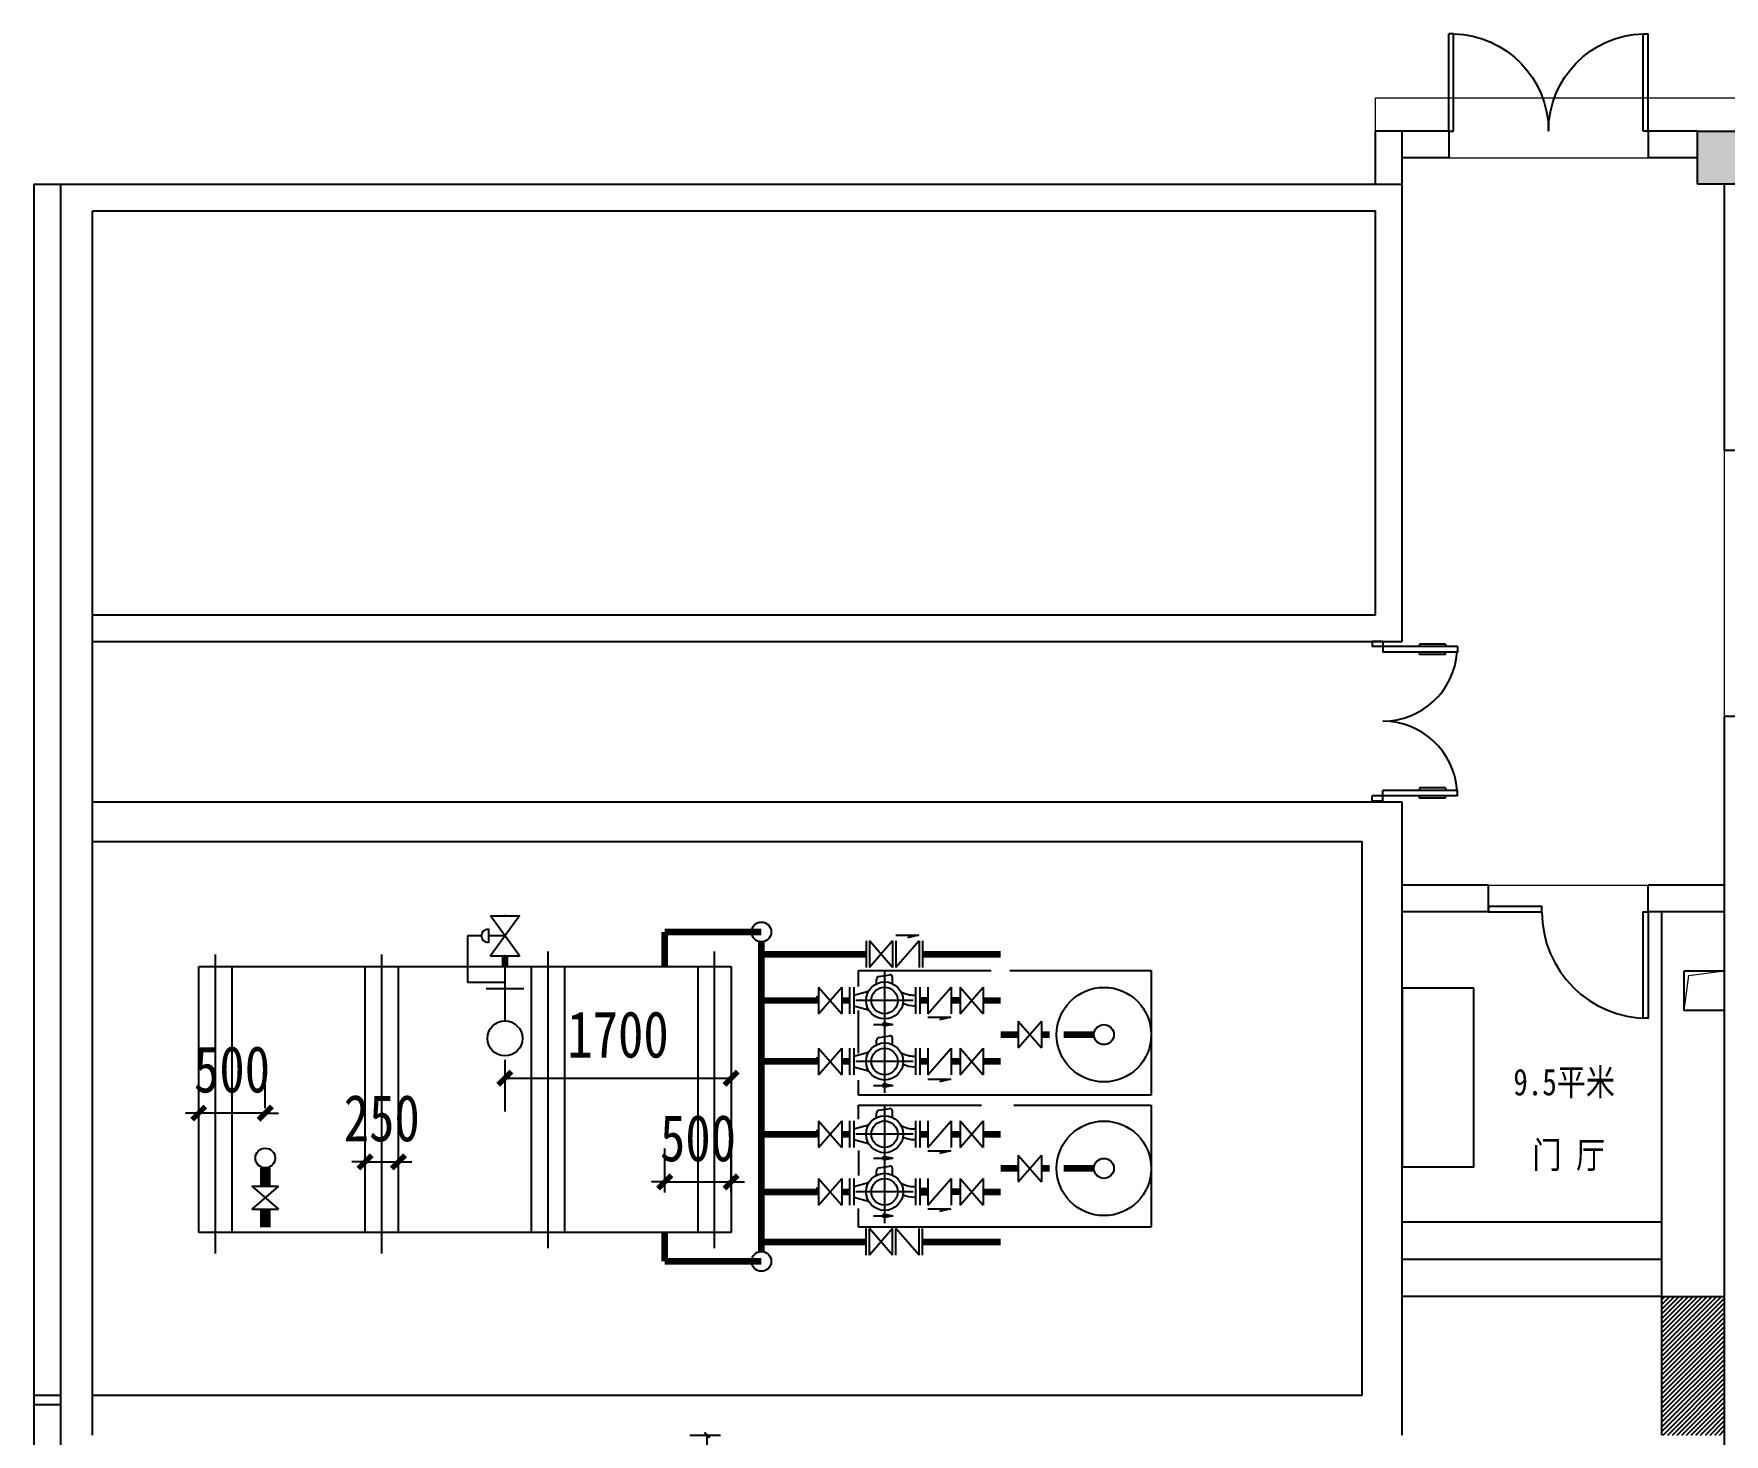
# Model space of a CAD drawing. Header units: millimetres. Extents: x 561810 to 956823, y -438984 to -391712.
# Drawn here: x 561810 to 574510, y -402237 to -391712 of the extents above; entities that cross this region are included whole.
import ezdxf

# ---------------------------------------------------------------- set-up
doc = ezdxf.new("R2010")
doc.units = ezdxf.units.MM
doc.header["$LTSCALE"] = 10
doc.header["$MEASUREMENT"] = 0
doc.linetypes.add('SDCEN9', pattern=[0.88, 0.6, -0.14, 0, -0.14])
doc.layers.get('0').update_dxf_attribs({"linetype": 'CONTINUOUS'})
doc.layers.get('DEFPOINTS').update_dxf_attribs({"color": 1, "linetype": 'CONTINUOUS'})
for name, color, linetype in [('LS19', 3, 'CONTINUOUS'), ('PUB_DIM', 3, 'CONTINUOUS'), ('PUB_HATCH', 144, 'CONTINUOUS'), ('WALL', 7, 'CONTINUOUS'), ('WINDOW', 4, 'CONTINUOUS'), ('喷淋', 6, 'CONTINUOUS'), ('填充', 8, 'CONTINUOUS'), ('排水', 3, 'CONTINUOUS'), ('消火栓', 2, 'CONTINUOUS'), ('给水', 1, 'CONTINUOUS')]:
    doc.layers.add(name, color=color, linetype=linetype)
doc.layers.add('细线', color=250, linetype='CONTINUOUS', lineweight=5)
doc.styles.add('-宋体_T3', font='simhei.ttf', dxfattribs={"width": 0.8})
doc.styles.add('12', font='', dxfattribs={"width": 0.8})
doc.styles.add('_TCH_DIM_T3', font='SIMPLEX', dxfattribs={"width": 0.705882, "bigfont": 'GBCBIG'})
doc.styles.get("Standard").update_dxf_attribs({"font": 'txt.shx', "bigfont": '@@hztxt.shx'})
doc.styles.get('12').set_extended_font_data('SimSun')
doc.dimstyles.new('_TCH_ARCH&&100', dxfattribs={"dimtxt": 297.5, "dimasz": 100, "dimexe": 250, "dimexo": 300, "dimgap": 126.25, "dimtad": 1, "dimdec": 0, "dimzin": 0, "dimdsep": 46, "dimtxsty": '_TCH_DIM_T3', "dimblk": 'ARCHTICK', "dimcen": 0.09, "dimclrt": 7, "dimazin": 0, "dimtfac": 1, "dimtdec": 0, "dimtix": 1, "dimtmove": 0, "dimatfit": 3, "dimldrblk": 'ARCHTICK', "dimfxl": 0, "dimtolj": 1, "dimtzin": 0, "dimarcsym": 0})
doc.dimstyles.new('STANDARD&&100', dxfattribs={"dimtxt": 350, "dimasz": 100, "dimexe": 250, "dimexo": 300, "dimgap": 150, "dimtad": 1, "dimdec": 0, "dimzin": 0, "dimdsep": 46, "dimtxsty": '-宋体_T3', "dimblk": 'ARCHTICK', "dimcen": 0.09, "dimadec": 0, "dimazin": 0, "dimtfac": 1, "dimtdec": 0, "dimtix": 1, "dimtmove": 2, "dimatfit": 3, "dimfxl": 0, "dimtolj": 1, "dimtzin": 0, "dimarcsym": 0})

# ---------------------------------------------------------------- blocks, each defined once
blk = doc.blocks.new('_ARCHTICK')
at = {"color": 0, "linetype": 'ByBlock', "const_width": 0.4}
blk.add_lwpolyline([(-0.5, -0.5), (0.5, 0.5)], dxfattribs=at)
blk = doc.blocks.new('*D896')
at = {"layer": 'DEFPOINTS', "color": 0}
for p in [(564549, -400190), (564299, -400576), (564549, -400576)]:
    blk.add_point(p, dxfattribs=at)
at = {"layer": '消火栓', "color": 0, "lineweight": -2}
for p, q in [((564299, -400276), (564299, -399940)), ((564549, -400276), (564549, -399940)), ((564299, -400190), (564199, -400190)), ((564299, -400190), (564549, -400190)), ((564549, -400190), (564649, -400190))]:
    blk.add_line(p, q, dxfattribs=at)
at = {"layer": '消火栓', "color": 0, "lineweight": -2, "xscale": 100, "yscale": 100, "zscale": 100}
blk.add_blockref('_ARCHTICK', (564299, -400190), dxfattribs=at)
at = {"layer": '消火栓', "color": 0, "lineweight": -2, "xscale": 100, "yscale": 100, "zscale": 100, "rotation": 180}
blk.add_blockref('_ARCHTICK', (564549, -400190), dxfattribs=at)
at = {"layer": '消火栓', "color": 0, "insert": (564424, -399863), "char_height": 350, "attachment_point": 5, "style": '-宋体_T3'}
blk.add_mtext('\\A1;250', dxfattribs=at)
blk = doc.blocks.new('$VALVE$00000300')
for p, q in [((-44, 103), (44, 103)), ((0, 0), (0, 103))]:
    blk.add_line(p, q)
blk.add_lwpolyline([(-125, 91), (-125, -91), (125, 91), (125, -91), (-125, 91)])
blk.add_arc((0, 103), 43.8, 0, 180)
for p in [(-125, 0), (125, 0)]:
    blk.add_point(p)
blk = doc.blocks.new('SB131')
at = {"layer": 'LS19'}
for p, q in [((-0.118, 0.34), (0.017, 0.367)), ((0.017, 0.313), (-0.118, 0.34)), ((0.159, 0.34), (-0.118, 0.34)), ((0.017, 0.367), (0.017, 0.313)), ((-0.5, -0.188), (-0.5, 0.188)), ((-0.438, -0.188), (-0.438, 0.188)), ((-0.438, 0.075), (-0.423, 0.075)), ((0.438, 0.075), (0.227, 0.131)), ((0.438, -0.188), (0.438, 0.188)), ((0.5, -0.188), (0.5, 0.188)), ((-0.438, -0.075), (-0.423, -0.075)), ((-0.112, -0.237), (-0.112, -0.329)), ((0.113, -0.237), (0.113, -0.304)), ((0.438, -0.075), (0.227, -0.131)), ((0.081, -0.341), (-0.069, -0.366))]:
    blk.add_line(p, q, dxfattribs=at)
at = {"layer": 'LS19', "linetype": 'SDCEN9'}
for p, q in [((0, -0.424), (0, 0.446)), ((-0.407, 0), (0.408, 0))]:
    blk.add_line(p, q, dxfattribs=at)
at = {"layer": 'LS19'}
for radius in [0.263, 0.188]:
    blk.add_circle((0, 0), radius, dxfattribs=at)
for centre, radius, start, end in [((-0.423, -0.316), 0.391, 65.2753, 89.9809), ((-0.423, -0.475), 0.4, 61.3321, 89.9745), ((-0.075, -0.329), 0.0375, 180, 279.4623), ((0.075, -0.304), 0.0375, 279.4623, 0)]:
    blk.add_arc(centre, radius, start, end, dxfattribs=at)
blk.add_solid([(-0.118, 0.34), (0.017, 0.367), (0.017, 0.313)], dxfattribs=at)
at = {"color": 3, "width": 0.8, "flags": 1}
for tag, p in [('TYPE', (-0.295, -1.06)), ('COUNT', (-0.295, -1.492))]:
    blk.add_attdef(tag, p, '', height=0.4, dxfattribs=at)
blk = doc.blocks.new('*D897')
at = {"layer": 'DEFPOINTS', "color": 0}
for p in [(565349, -399124), (567049, -399124), (567049, -399561)]:
    blk.add_point(p, dxfattribs=at)
at = {"layer": '消火栓', "color": 0, "lineweight": -2}
for p, q in [((565349, -399424), (565349, -399811)), ((567049, -399424), (567049, -399811)), ((565349, -399561), (567049, -399561))]:
    blk.add_line(p, q, dxfattribs=at)
at = {"layer": '消火栓', "color": 0, "lineweight": -2, "xscale": 100, "yscale": 100, "zscale": 100, "rotation": 180}
blk.add_blockref('_ARCHTICK', (565349, -399561), dxfattribs=at)
at = {"layer": '消火栓', "color": 0, "lineweight": -2, "xscale": 100, "yscale": 100, "zscale": 100}
blk.add_blockref('_ARCHTICK', (567049, -399561), dxfattribs=at)
at = {"layer": '消火栓', "color": 0, "insert": (566199, -399234), "char_height": 350, "attachment_point": 5, "style": '-宋体_T3'}
blk.add_mtext('\\A1;1700', dxfattribs=at)
blk = doc.blocks.new('*D947')
at = {"layer": 'DEFPOINTS', "color": 0}
for p in [(563049, -399823), (563049, -400087), (563549, -400087, 3025)]:
    blk.add_point(p, dxfattribs=at)
at = {"layer": '消火栓', "color": 0, "lineweight": -2}
for p, q in [((563049, -399787), (563049, -399573)), ((563549, -399787), (563549, -399573)), ((563049, -399823), (562949, -399823)), ((563549, -399823), (563049, -399823)), ((563549, -399823), (563649, -399823))]:
    blk.add_line(p, q, dxfattribs=at)
at = {"layer": '消火栓', "color": 0, "lineweight": -2, "xscale": 100, "yscale": 100, "zscale": 100}
blk.add_blockref('_ARCHTICK', (563049, -399823), dxfattribs=at)
at = {"layer": '消火栓', "color": 0, "lineweight": -2, "xscale": 100, "yscale": 100, "zscale": 100, "rotation": 180}
blk.add_blockref('_ARCHTICK', (563549, -399823), dxfattribs=at)
at = {"layer": '消火栓', "color": 0, "insert": (563299, -399496), "char_height": 350, "attachment_point": 5, "style": '-宋体_T3'}
blk.add_mtext('\\A1;500', dxfattribs=at)
blk = doc.blocks.new('*D948')
at = {"layer": 'DEFPOINTS', "color": 0}
for p in [(567049, -400340), (566550, -400721), (567049, -400721)]:
    blk.add_point(p, dxfattribs=at)
at = {"layer": '消火栓', "color": 0, "lineweight": -2}
for p, q in [((566550, -400421), (566550, -400090)), ((567049, -400421), (567049, -400090)), ((566550, -400340), (566450, -400340)), ((566550, -400340), (567049, -400340)), ((567049, -400340), (567149, -400340))]:
    blk.add_line(p, q, dxfattribs=at)
at = {"layer": '消火栓', "color": 0, "lineweight": -2, "xscale": 100, "yscale": 100, "zscale": 100}
blk.add_blockref('_ARCHTICK', (566550, -400340), dxfattribs=at)
at = {"layer": '消火栓', "color": 0, "lineweight": -2, "xscale": 100, "yscale": 100, "zscale": 100, "rotation": 180}
blk.add_blockref('_ARCHTICK', (567049, -400340), dxfattribs=at)
at = {"layer": '消火栓', "color": 0, "insert": (566800, -400013), "char_height": 350, "attachment_point": 5, "style": '-宋体_T3'}
blk.add_mtext('\\A1;500', dxfattribs=at)
blk = doc.blocks.new('$DORLIB2D$00000011')
for p, q in [((-0.467, 0.471), (-0.467, -0.062)), ((-0.467, 0.471), (-0.433, 0.471)), ((-0.433, 0.471), (-0.433, 0.004)), ((0.433, 0.471), (0.433, 0.004)), ((0.467, 0.471), (0.433, 0.471)), ((0.467, 0.471), (0.467, -0.062)), ((-0.483, 0.396), (-0.483, 0.235)), ((-0.483, 0.396), (-0.467, 0.396)), ((-0.417, 0.396), (-0.433, 0.396)), ((-0.417, 0.396), (-0.417, 0.235)), ((0.417, 0.396), (0.417, 0.235)), ((0.417, 0.396), (0.433, 0.396)), ((0.483, 0.396), (0.467, 0.396)), ((0.483, 0.396), (0.483, 0.235)), ((-0.483, 0.235), (-0.467, 0.235)), ((-0.417, 0.235), (-0.433, 0.235)), ((0.417, 0.235), (0.433, 0.235)), ((0.483, 0.235), (0.467, 0.235)), ((-0.5, 0.004), (-0.433, 0.004)), ((-0.5, 0.004), (-0.5, -0.062)), ((0.5, 0.004), (0.433, 0.004)), ((0.5, 0.004), (0.5, -0.062)), ((-0.5, -0.062), (-0.467, -0.062)), ((0.5, -0.062), (0.467, -0.062))]:
    blk.add_line(p, q)
for centre, start, end in [((-0.467, 0.004), 0, 85.904), ((0.467, 0.004), 94.096, 180)]:
    blk.add_arc(centre, 0.467, start, end)
blk = doc.blocks.new('$DORLIB2D$00000002')
for p, q in [((-0.5, 0), (-0.5, 0.4875)), ((-0.475, 0.4875), (-0.5, 0.4875)), ((-0.475, 0), (-0.475, 0.4875)), ((0.475, 0), (0.475, 0.4875)), ((0.475, 0.4875), (0.5, 0.4875)), ((0.5, 0), (0.5, 0.4875)), ((-0.5, 0), (-0.475, 0)), ((0.5, 0), (0.475, 0))]:
    blk.add_line(p, q)
for centre, start, end in [((-0.4875, 0), 0, 88.53072), ((0.4875, 0), 91.46928, 180)]:
    blk.add_arc(centre, 0.4875, start, end)
blk = doc.blocks.new('*D904')
at = {"layer": 'DEFPOINTS', "color": 0}
for p in [(566638, -402243), (566868, -402243), (566638, -408803)]:
    blk.add_point(p, dxfattribs=at)
at = {"layer": 'PUB_DIM', "color": 0, "lineweight": -2}
for p, q in [((566738, -402243), (566968, -402243)), ((566738, -408803), (566968, -408803))]:
    blk.add_line(p, q, dxfattribs=at)
at = {"layer": 'PUB_DIM', "color": 8, "lineweight": -2}
blk.add_line((566868, -408803), (566868, -402243), dxfattribs=at)
at = {"layer": 'PUB_DIM', "color": 8, "lineweight": -2, "xscale": 40, "yscale": 40, "zscale": 40}
for p, rotation in [((566868, -402243), 90), ((566868, -408803), 270)]:
    blk.add_blockref('_ARCHTICK', p, dxfattribs=dict(at, rotation=rotation))
at = {"layer": 'PUB_DIM', "color": 142, "insert": (566743, -405523), "char_height": 150, "attachment_point": 5, "rotation": 90, "style": '_TCH_DIM_T3'}
blk.add_mtext('\\A1;6560', dxfattribs=at)

msp = doc.modelspace()

# ---------------------------------------------------------------- hatches: boundary and pattern name
h = msp.add_hatch()
h.set_pattern_fill('ANSI31', color=250, scale=200, style=0)
h.set_pattern_definition([(45, (574509.9, -402242.755), (-17.67767, 17.67767), [])])
h.paths.add_polyline_path([(574039.9, -402242.8), (574509.9, -402242.8), (574509.9, -401202.8), (574039.9, -401202.8)])
at = {"layer": 'PUB_HATCH'}
h = msp.add_hatch(color=256, dxfattribs=at)
h.paths.add_polyline_path([(574309.9, -392842.8), (574309.9, -392442.8), (574709.9, -392442.8), (574709.9, -392842.8)])
h.paths.add_polyline_path([(586299.9, -392842.8), (586299.9, -392442.8), (586699.9, -392442.8), (586699.9, -392842.8)])
h.paths.add_polyline_path([(586299.9, -402742.8), (586299.9, -402342.8), (586699.9, -402342.8), (586699.9, -402742.8)])
h.paths.add_polyline_path([(574309.9, -402742.8), (574309.9, -402342.8), (574709.9, -402342.8), (574709.9, -402742.8)])

# ---------------------------------------------------------------- linework, layer by layer
at = {"color": 1}
for p, q in [((562009.9, -401944.8), (561809.9, -401944.8)), ((562009.9, -402014.8), (561809.9, -402014.8))]:
    msp.add_line(p, q, dxfattribs=at)
at = {"layer": 'WALL'}
for p, q in [((572089.9, -392442.8), (571889.9, -392442.8)), ((571889.9, -392842.8), (571889.9, -392442.8)), ((572089.9, -392842.8), (572089.9, -392442.8)), ((572439.9, -392442.8), (572089.9, -392442.8)), ((572439.9, -392442.8), (572439.9, -392642.8)), ((574309.9, -392442.8), (573939.9, -392442.8)), ((573939.9, -392442.8), (573939.9, -392642.8)), ((572439.9, -392642.8), (572089.9, -392642.8)), ((574309.9, -392642.8), (573939.9, -392642.8)), ((561809.9, -392842.8), (572089.9, -392842.8)), ((572089.9, -396277.8), (572089.9, -392842.8)), ((574509.9, -392842.8), (574509.9, -394842.8)), ((562249.9, -393042.8), (571889.9, -393042.8)), ((562249.9, -402242.8), (562249.9, -393042.8)), ((571889.9, -396077.8), (571889.9, -393042.8)), ((574709.9, -394842.8), (574509.9, -394842.8)), ((562249.9, -396077.8), (571889.9, -396077.8)), ((562249.9, -396277.8), (572089.9, -396277.8)), ((574509.9, -396842.8), (574509.9, -402342.8)), ((574709.9, -396842.8), (574509.9, -396842.8)), ((562249.9, -397482.8), (572089.9, -397482.8)), ((572089.9, -402242.8), (572089.9, -397482.8)), ((562249.9, -397782.8), (571789.9, -397782.8)), ((571789.9, -401942.8), (571789.9, -397782.8)), ((572739.9, -398109.9), (572089.9, -398109.9)), ((572739.9, -398310.9), (572739.9, -398109.9)), ((574509.9, -398109.9), (573939.9, -398109.9)), ((573939.9, -398310.9), (573939.9, -398109.9)), ((572739.9, -398310.9), (572089.9, -398310.9)), ((574509.9, -398310.9), (573939.9, -398310.9)), ((574509.9, -400630.3), (574509.9, -402230.3)), ((562249.9, -401942.8), (571789.9, -401942.8))]:
    msp.add_line(p, q, dxfattribs=at)
for points in [[(574309.9, -392842.8), (574309.9, -392442.8), (574709.9, -392442.8), (574709.9, -392842.8), (574309.9, -392842.8)], [(574209.9, -398752.8), (574509.9, -398752.8), (574509.9, -399052.8), (574209.9, -399052.8), (574209.9, -398752.8)]]:
    msp.add_lwpolyline(points, dxfattribs=at)
at = {"layer": 'WINDOW'}
for p, q in [((561809.9, -392842.8), (561809.9, -415002.8)), ((562009.9, -392842.8), (562009.9, -414802.8))]:
    msp.add_line(p, q, dxfattribs=at)
for points in [[(572739.9, -398310.9), (573139.9, -398310.9), (573139.9, -398270.9), (572739.9, -398270.9), (572739.9, -398310.9)], [(573939.9, -398310.9), (573939.9, -399110.9), (573899.9, -399110.9), (573899.9, -398310.9), (573939.9, -398310.9)]]:
    msp.add_lwpolyline(points, dxfattribs=at)
msp.add_arc((573939.9, -398310.9), 800, 180, 270, dxfattribs=at)
at = {"layer": '喷淋'}
for p, q in [((568285.3, -398484.8, -3025), (568460, -398484.8, -3025)), ((568460, -398484.8, -3025), (568373.9, -398505, -3025)), ((568063, -398528.7, -3025), (568063, -398728.9, -3025)), ((568262.5, -398728.9, -3025), (568088.1, -398528.7, -3025)), ((568262.5, -398528.7, -3025), (568088.1, -398728.9, -3025)), ((568088.1, -398528.7, -3025), (568088.1, -398728.9, -3025)), ((568262.5, -398528.7, -3025), (568262.5, -398728.9, -3025)), ((568287.5, -398528.7, -3025), (568287.5, -398728.9, -3025)), ((568462, -398528.7, -3025), (568287.5, -398728.9, -3025)), ((568462, -398528.7, -3025), (568462, -398728.9, -3025)), ((568487, -398528.7, -3025), (568487, -398728.9, -3025)), ((568005.3, -398871.2, -3025), (568005.3, -398751.3, -3025)), ((568005.3, -398751.3, -3025), (569002.7, -398751.3, -3025)), ((569141.7, -398751.3, -3025), (569203.8, -398751.3, -3025)), ((569173.3, -398751.3, -3025), (570205.3, -398751.3, -3025)), ((570205.3, -398751.3, -3025), (570205.3, -399688.6, -3025)), ((567705.2, -398876.5, -3025), (567705.2, -399076.8, -3025)), ((567705.2, -399076.8, -3025), (567879.7, -398876.5, -3025)), ((567705.2, -398876.5, -3025), (567879.7, -399076.8, -3025)), ((567879.7, -398876.5, -3025), (567879.7, -399076.8, -3025)), ((568526.9, -399076.8, -3025), (568701.3, -398876.5, -3025)), ((568526.9, -398876.5, -3025), (568526.9, -399076.8, -3025)), ((568701.3, -398876.5, -3025), (568701.3, -399076.8, -3025)), ((568769.3, -399076.8, -3025), (568943.7, -398876.5, -3025)), ((568769.3, -398876.5, -3025), (568943.7, -399076.8, -3025)), ((568769.3, -398876.5, -3025), (568769.3, -399076.8, -3025)), ((568943.7, -398876.5, -3025), (568943.7, -399076.8, -3025)), ((567705.2, -398950.9, -3025), (567687.3, -398950.9, -3025)), ((568005.3, -399372.9, -3025), (568005.3, -399051.3, -3025)), ((568526.1, -399102.4, -3025), (568700.8, -399102.4, -3025)), ((568700.8, -399102.4, -3025), (568614.7, -399122.7, -3025)), ((569206.5, -399333.5, -3025), (569380.9, -399133.3, -3025)), ((569206.5, -399133.3, -3025), (569206.5, -399333.5, -3025)), ((569206.5, -399133.3, -3025), (569380.9, -399333.5, -3025)), ((569206.5, -399133.3, -3025), (569206.5, -399333.5, -3025)), ((569206.5, -399333.5, -3025), (569380.9, -399133.3, -3025)), ((569380.9, -399133.3, -3025), (569380.9, -399333.5, -3025)), ((569380.9, -399133.3, -3025), (569380.9, -399333.5, -3025)), ((567705.2, -399409.2, -3025), (567687.3, -399409.2, -3025)), ((567705.2, -399335, -3025), (567879.7, -399535.3, -3025)), ((567705.2, -399335, -3025), (567705.2, -399535.3, -3025)), ((567705.2, -399535.3, -3025), (567879.7, -399335, -3025)), ((567879.7, -399335, -3025), (567879.7, -399535.3, -3025)), ((568526.9, -399535, -3025), (568701.3, -399334.7, -3025)), ((568526.9, -399334.7, -3025), (568526.9, -399535, -3025)), ((568701.3, -399334.7, -3025), (568701.3, -399535, -3025)), ((568769.3, -399535, -3025), (568943.7, -399334.7, -3025)), ((568769.3, -399334.7, -3025), (568769.3, -399535, -3025)), ((568769.3, -399334.7, -3025), (568943.7, -399535, -3025)), ((568943.7, -399334.7, -3025), (568943.7, -399535, -3025)), ((568005.3, -399688.6, -3025), (568005.3, -399576.7, -3025)), ((568526.1, -399568.9, -3025), (568700.8, -399568.9, -3025)), ((568700.8, -399568.9, -3025), (568614.7, -399589.2, -3025)), ((570205.3, -399688.6, -3025), (568005.3, -399688.6, -3025))]:
    msp.add_line(p, q, dxfattribs=at)
at = {"layer": '喷淋', "const_width": 50, "elevation": -3025}
for points in [[(568063, -398628.8), (567276.8, -398628.8)], [(568487, -398628.8), (569073.7, -398628.8)], [(567705.2, -398976.9), (567276.8, -398976.9)], [(567937.3, -398976.9), (567879.7, -398976.9)], [(568526.9, -398976.6), (568466.9, -398976.6)], [(568701.3, -398976.6), (568769.3, -398976.6)], [(568943.7, -398976.9), (569073.7, -398976.9)], [(569206.5, -399233.4), (569073.7, -399233.4)], [(569442.5, -399233.4), (569380.9, -399233.4)], [(569774.8, -399233.4), (569546.3, -399233.4)], [(567705.2, -399435.2), (567276.8, -399435.2)], [(567937.3, -399435.2), (567879.7, -399435.2)], [(568526.9, -399434.9), (568466.9, -399434.9)], [(568701.3, -399434.9), (568769.3, -399434.9)], [(568943.7, -399435.2), (569073.7, -399435.2)]]:
    msp.add_lwpolyline(points, dxfattribs=at)
at = {"layer": '喷淋'}
for radius in [355.4, 75]:
    msp.add_circle((569849.8, -399233.4, -3025), radius, dxfattribs=at)
at = {"layer": '填充', "color": 142, "ltscale": 0.01}
for p, q in [((574039.9, -398310.9), (574039.9, -401202.8)), ((574039.9, -400642.8), (572089.9, -400642.8)), ((574039.9, -400922.8), (572089.9, -400922.8)), ((574039.9, -401202.8), (572089.9, -401202.8)), ((574039.9, -401202.8), (574039.9, -402242.8)), ((574039.9, -401202.8), (574509.9, -401202.8))]:
    msp.add_line(p, q, dxfattribs=at)
msp.add_lwpolyline([(572630.1, -398883), (572089.9, -398883), (572089.9, -400228), (572630.1, -400228)], close=True, dxfattribs=at)
at = {"layer": '排水'}
for p, q in [((563649.3, -400371.6, 3025), (563449, -400546, 3025)), ((563449, -400371.6, 3025), (563649.3, -400371.6, 3025)), ((563449, -400371.6, 3025), (563649.3, -400546, 3025)), ((563449, -400546, 3025), (563649.3, -400546, 3025))]:
    msp.add_line(p, q, dxfattribs=at)
at = {"layer": '排水', "const_width": 80, "elevation": 3025}
for points in [[(563549.1, -400235.3), (563549.1, -400371.6)], [(563549.1, -400546), (563549.1, -400682.3)]]:
    msp.add_lwpolyline(points, dxfattribs=at)
at = {"layer": '排水'}
msp.add_circle((563549.1, -400161.2, 3025), 74.1, dxfattribs=at)
at = {"layer": '消火栓'}
for p, q in [((563174.5, -400878.8), (563174.5, -398631.7)), ((564424.5, -400878.8), (564424.5, -398631.7)), ((565674.5, -400837.3), (565674.5, -398608.2)), ((566924.5, -400837.3), (566924.5, -398608.2)), ((563049.5, -398721.1), (567049.5, -398721.1)), ((563049.5, -400721.1), (563049.5, -398721.1)), ((563299.5, -400721.1), (563299.5, -398721.1)), ((564299.5, -400721.1), (564299.5, -398721.1)), ((564549.5, -400721.1), (564549.5, -398721.1)), ((565549.5, -400721.1), (565549.5, -398721.1)), ((565799.5, -400721.1), (565799.5, -398721.1)), ((566799.5, -398721.1), (566799.5, -400721.1)), ((567049.5, -398721.1), (567049.5, -400721.1)), ((568005.3, -399869.4, -3025), (568005.3, -399763.5, -3025)), ((568005.3, -399763.5, -3025), (568930.9, -399763.5, -3025)), ((569173.3, -399763.5, -3025), (570205.3, -399763.5, -3025)), ((570205.3, -399763.5, -3025), (570205.3, -400681.7, -3025)), ((567705.2, -399881.7, -3025), (567705.2, -400082, -3025)), ((567705.2, -400082, -3025), (567879.7, -399881.7, -3025)), ((567705.2, -399881.7, -3025), (567879.7, -400082, -3025)), ((567879.7, -399881.7, -3025), (567879.7, -400082, -3025)), ((568526.9, -400082, -3025), (568701.3, -399881.7, -3025)), ((568526.9, -399881.7, -3025), (568526.9, -400082, -3025)), ((568701.3, -399881.7, -3025), (568701.3, -400082, -3025)), ((568769.3, -399881.7, -3025), (568943.7, -400082, -3025)), ((568769.3, -400082, -3025), (568943.7, -399881.7, -3025)), ((568769.3, -399881.7, -3025), (568769.3, -400082, -3025)), ((568943.7, -399881.7, -3025), (568943.7, -400082, -3025)), ((567705.2, -399956.1, -3025), (567687.3, -399956.1, -3025)), ((568005.3, -400103.2, -3025), (568005.3, -400292.1, -3025)), ((568526.1, -400107.6, -3025), (568700.8, -400107.6, -3025)), ((568700.8, -400107.6, -3025), (568614.7, -400127.9, -3025)), ((569206.5, -400138.5, -3025), (569206.5, -400338.8, -3025)), ((569206.5, -400338.8, -3025), (569380.9, -400138.5, -3025)), ((569206.5, -400138.5, -3025), (569380.9, -400338.8, -3025)), ((569206.5, -400338.8, -3025), (569380.9, -400138.5, -3025)), ((569206.5, -400138.5, -3025), (569206.5, -400338.8, -3025)), ((569380.9, -400138.5, -3025), (569380.9, -400338.8, -3025)), ((569380.9, -400138.5, -3025), (569380.9, -400338.8, -3025)), ((567705.2, -400389.1, -3025), (567687.3, -400389.1, -3025)), ((567705.2, -400314.9, -3025), (567879.7, -400515.2, -3025)), ((567705.2, -400515.2, -3025), (567879.7, -400314.9, -3025)), ((567705.2, -400314.9, -3025), (567705.2, -400515.2, -3025)), ((567879.7, -400314.9, -3025), (567879.7, -400515.2, -3025)), ((568526.9, -400314.6, -3025), (568526.9, -400514.9, -3025)), ((568526.9, -400514.9, -3025), (568701.3, -400314.6, -3025)), ((568701.3, -400314.6, -3025), (568701.3, -400514.9, -3025)), ((568769.3, -400314.6, -3025), (568769.3, -400514.9, -3025)), ((568769.3, -400514.9, -3025), (568943.7, -400314.6, -3025)), ((568769.3, -400314.6, -3025), (568943.7, -400514.9, -3025)), ((568943.7, -400314.6, -3025), (568943.7, -400514.9, -3025)), ((568005.3, -400681.7, -3025), (568005.3, -400540.5, -3025)), ((568526.1, -400542.4, -3025), (568700.8, -400542.4, -3025)), ((568700.8, -400542.4, -3025), (568614.7, -400562.7, -3025)), ((570205.3, -400681.7, -3025), (568005.3, -400681.7, -3025)), ((567049.5, -400721.1), (563049.5, -400721.1)), ((568063, -400891.3, -3025), (568063, -400691, -3025)), ((568262.5, -400691, -3025), (568088.1, -400891.3, -3025)), ((568088.1, -400891.3, -3025), (568088.1, -400691, -3025)), ((568262.5, -400891.3, -3025), (568088.1, -400691, -3025)), ((568262.5, -400891.3, -3025), (568262.5, -400691, -3025)), ((568287.5, -400891.3, -3025), (568287.5, -400691, -3025)), ((568462, -400891.3, -3025), (568287.5, -400691, -3025)), ((568462, -400891.3, -3025), (568462, -400691, -3025)), ((568487, -400891.3, -3025), (568487, -400691, -3025))]:
    msp.add_line(p, q, dxfattribs=at)
at = {"layer": '消火栓', "const_width": 50}
for points in [[(567276.8, -398461.7), (566549.7, -398461.7)], [(566549.7, -398721.1), (566549.7, -398461.7)], [(566549.7, -400721.1), (566549.7, -400937.6)], [(567276.8, -400937.6), (566549.7, -400937.6)]]:
    msp.add_lwpolyline(points, dxfattribs=at)
at = {"layer": '消火栓', "elevation": -3025}
for points, const_width in [([(567276.8, -398535.9), (567276.8, -400863.4)], 50), ([(567705.2, -399982.1), (567276.8, -399982.1)], 50), ([(567937.3, -399982.1), (567879.7, -399982.1)], 50), ([(568526.9, -399981.9), (568466.9, -399981.9)], 50), ([(568701.3, -399981.9), (568769.3, -399981.9)], 50), ([(568943.7, -399982.1), (569073.7, -399982.1)], 50), ([(569206.5, -400238.6), (569073.7, -400238.6)], 50), ([(569442.5, -400238.6), (569380.9, -400238.6)], 50), ([(569774.8, -400238.6), (569546.3, -400238.6)], 50), ([(567705.2, -400415.1), (567276.8, -400415.1)], 50), ([(567937.3, -400415.1), (567879.7, -400415.1)], 50), ([(568526.9, -400414.8), (568466.9, -400414.8)], 60), ([(568701.3, -400414.8), (568769.3, -400414.8)], 50), ([(568943.7, -400415.1), (569073.7, -400415.1)], 50), ([(568063, -400791.1), (567276.8, -400791.1)], 50), ([(568487, -400791.1), (569073.7, -400791.1)], 50)]:
    msp.add_lwpolyline(points, dxfattribs=dict(at, const_width=const_width))
at = {"layer": '消火栓'}
for centre, radius in [((567276.8, -398461.7), 74.1), ((569849.8, -400238.6, -3025), 355.4), ((569849.8, -400238.6, -3025), 75), ((567276.8, -400937.6), 74.1)]:
    msp.add_circle(centre, radius, dxfattribs=at)
at = {"layer": '细线', "color": 250, "lineweight": 5}
for p, q in [((571889.9, -392192.8), (589129.9, -392192.8)), ((571889.9, -392442.8), (571889.9, -392192.8)), ((572439.9, -392642.8), (573939.9, -392642.8)), ((574509.9, -394842.8), (574509.9, -396842.8)), ((572739.9, -398109.9), (573939.9, -398109.9)), ((574245.3, -398789.8), (574509.9, -398752.8)), ((574209.9, -399052.8), (574245.3, -398789.8))]:
    msp.add_line(p, q, dxfattribs=at)
at = {"layer": '给水'}
for p, q in [((565067.8, -398490.8), (565067.8, -398839.9)), ((565173, -398490.8), (565067.8, -398490.8)), ((565349.3, -398721.1), (565349.3, -399130.2)), ((565067.8, -398839.9), (565349.3, -398839.9)), ((565490.7, -398889.3), (565207.9, -398889.3))]:
    msp.add_line(p, q, dxfattribs=at)
at = {"layer": '给水', "const_width": 50}
msp.add_lwpolyline([(565349.3, -398721.1), (565349.3, -398640.5)], dxfattribs=at)
at = {"layer": '给水'}
msp.add_circle((565349.3, -399261.6), 131.4, dxfattribs=at)

# ---------------------------------------------------------------- block references
at = {"layer": 'WINDOW', "xscale": -1500, "yscale": 1500, "zscale": -1500, "rotation": 359.9999999999978}
msp.add_blockref('$DORLIB2D$00000002', (573189.9, -392442.8), dxfattribs=at)
at = {"layer": 'WINDOW', "linetype": 'Continuous', "xscale": 1200, "yscale": 1200, "zscale": 1200, "rotation": 270.0000000031961}
msp.add_blockref('$DORLIB2D$00000011', (571939.9, -396877.8), dxfattribs=at)
at = {"layer": '喷淋', "xscale": 529.5522554786876, "yscale": 529.5522554786876, "zscale": 529.5522554784001, "rotation": 180}
for p in [(568202.1, -398976.6, -3025), (568202.1, -399435.2, -3025)]:
    msp.add_blockref('SB131', p, dxfattribs=at)
at = {"layer": '消火栓', "xscale": 529.5522554786876, "yscale": 529.5522554786876, "zscale": 529.5522554784001, "rotation": 180}
for p in [(568202.1, -399981.9, -3025), (568202.1, -400415.1, -3025)]:
    msp.add_blockref('SB131', p, dxfattribs=at)
at = {"layer": '给水', "xscale": -1.200000000186265, "yscale": 1.200000000186265, "zscale": 1.199999999999999, "rotation": 90}
msp.add_blockref('$VALVE$00000300', (565349.3, -398490.8), dxfattribs=at)

# ---------------------------------------------------------------- texts
at = {"layer": '填充', "color": 142, "ltscale": 0.01, "style": '12', "width": 0.8}
for s, p in [('9.5平米', (572925.7, -399689.6)), ('门 厅', (573069.3, -400237.3))]:
    msp.add_text(s, height=200, dxfattribs=at).set_placement(p)

# ---------------------------------------------------------------- dimensions: what is measured, and where the dimension line sits
at = {"layer": 'PUB_DIM', "color": 8}
dim = msp.add_linear_dim(base=(566868.4, -402242.8), p1=(566638.4, -408802.8), p2=(566638.4, -402242.8), angle=90, dimstyle='_TCH_ARCH&&100', override={"dimtxt": 150, "dimasz": 40, "dimexe": 100, "dimexo": 100, "dimgap": 50, "dimclrd": 8, "dimclrt": 142}, dxfattribs=at)
dim.commit()
dim.dimension.update_dxf_attribs({"geometry": '*D904', "text_midpoint": (566743.4, -405522.8)})
at = {"layer": '消火栓'}
for base, p1, p2, picture, middle in [((567049.5, -399561), (565349.3, -399124.3), (567049.5, -399124.3), '*D897', (566199.4, -399234)), ((563049.5, -399822.5), (563549.1, -400087, 3025), (563049.5, -400087), '*D947', (563299.3, -399495.6)), ((564549.5, -400189.6), (564299.5, -400575.8), (564549.5, -400575.8), '*D896', (564424.5, -399862.6)), ((567049.5, -400340.3), (566549.7, -400721.1), (567049.5, -400721.1), '*D948', (566799.6, -400013.4))]:
    dim = msp.add_linear_dim(base=base, p1=p1, p2=p2, dimstyle='STANDARD&&100', dxfattribs=at)
    dim.commit()
    dim.dimension.update_dxf_attribs({"geometry": picture, "text_midpoint": middle})

doc.saveas('drawing.dxf')
